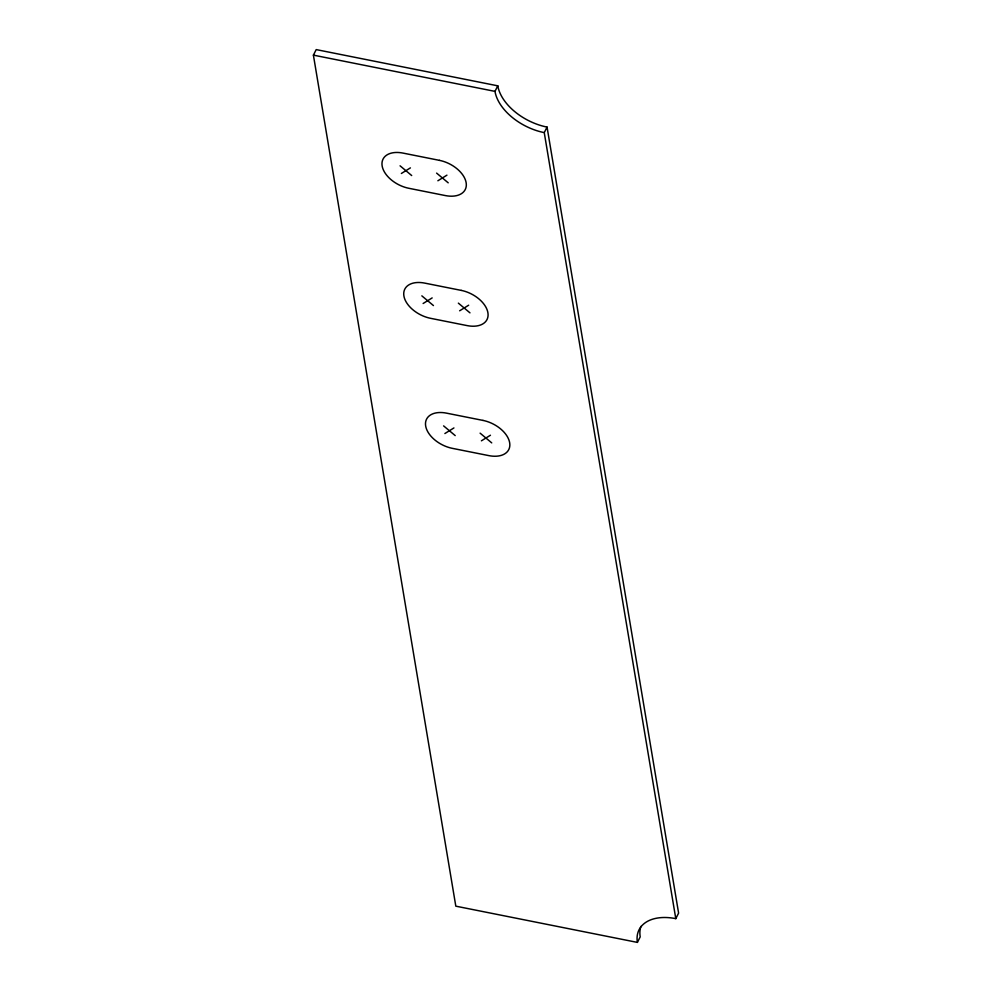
<?xml version="1.0" encoding="UTF-8"?>
<svg xmlns="http://www.w3.org/2000/svg" width="992" height="992" viewBox="0 0 992 992"><rect width="100%" height="100%" fill="white"/><g stroke="black" fill="none" stroke-linecap="round" stroke-linejoin="round"><path stroke-width="1.49" d="M313.398 55.13L316.212 49.6L497.798 85.833A47.281 29.128 26.9 0 0 547.063 127.088L678.602 913.111L675.788 918.642A47.281 29.128 26.9 0 0 637.397 942.4L455.812 906.167L313.398 55.13L494.983 91.376A47.281 29.128 26.9 0 0 544.248 132.618L675.788 918.642M494.983 91.376L497.798 85.833M544.248 132.618L547.063 127.088M637.397 942.4L640.212 936.87A47.281 29.128 26.9 0 1 640.944 926.404M401.363 173.476L410.403 167.884M437.881 180.767L446.933 175.162M423.125 303.502L432.165 297.91M459.643 310.794L468.683 305.201M444.875 433.541L453.927 427.936M481.405 440.82L490.445 435.228M436.604 173.104L448.21 182.826M400.074 165.813L411.692 175.547M458.354 303.13L469.972 312.852M421.836 295.852L433.454 305.573M480.116 433.157L491.734 442.891M443.598 425.878L455.204 435.6M439.456 160.357L402.938 153.078A25.606 15.773 26.9 0 0 382.143 165.937A25.606 15.773 26.9 0 0 408.828 188.282L445.346 195.573A25.606 15.773 26.9 0 0 466.141 182.702A25.606 15.773 26.9 0 0 439.456 160.357M461.218 290.383L424.7 283.104A25.606 15.773 26.9 0 0 403.905 295.976A25.606 15.773 26.9 0 0 430.59 318.32L467.108 325.599A25.606 15.773 26.9 0 0 487.903 312.728A25.606 15.773 26.9 0 0 461.218 290.383M482.98 420.41L446.45 413.131A25.606 15.773 26.9 0 0 425.667 426.002A25.606 15.773 26.9 0 0 452.352 448.347L488.87 455.626A25.606 15.773 26.9 0 0 509.665 442.767A25.606 15.773 26.9 0 0 482.98 420.41"/></g></svg>
